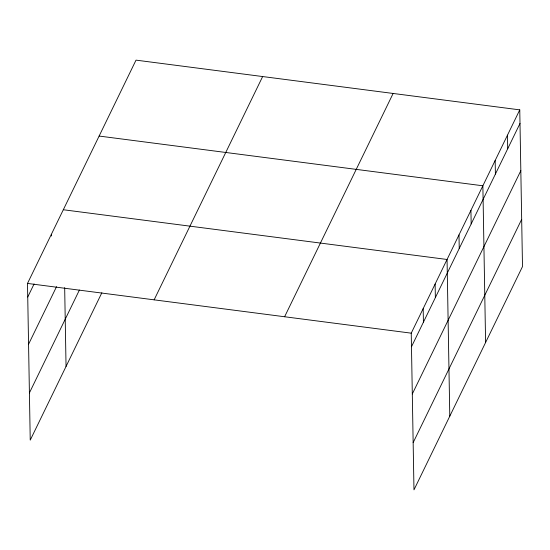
<?xml version="1.0" encoding="UTF-8"?>
<svg xmlns="http://www.w3.org/2000/svg" width="550" height="550" viewBox="0 0 550 550"><rect width="100%" height="100%" fill="white"/><g stroke="black" fill="none" stroke-linecap="round" stroke-linejoin="round"><path stroke-width="0.82" d="M101.86 292.758L30.236 440.131L27.5 283.429L136.022 60.136L519.764 109.869L522.5 266.571L413.978 489.864L411.242 333.163L519.764 109.869M27.734 297.014L34.079 283.965M28.559 344.245L56.54 286.674M29.411 392.899L79.399 290.049M154.137 299.839L262.653 76.546M284.611 316.745L393.126 93.459M411.482 346.748L520.004 123.454M412.308 393.979L520.829 170.686M413.153 442.633L521.675 219.347M99.124 136.056L482.866 185.79L485.602 342.492M63.312 209.742L447.054 259.476L449.79 416.178M27.5 283.429L411.242 333.163M507.464 135.176L507.705 148.761M495.165 160.483L495.406 174.068M470.931 210.347L471.171 223.939M458.996 234.912L459.229 248.497M435.119 284.034L435.359 297.626M423.184 308.598L423.418 322.183M64.673 287.629L66.048 366.444M51.377 234.3L51.404 235.998"/></g></svg>
